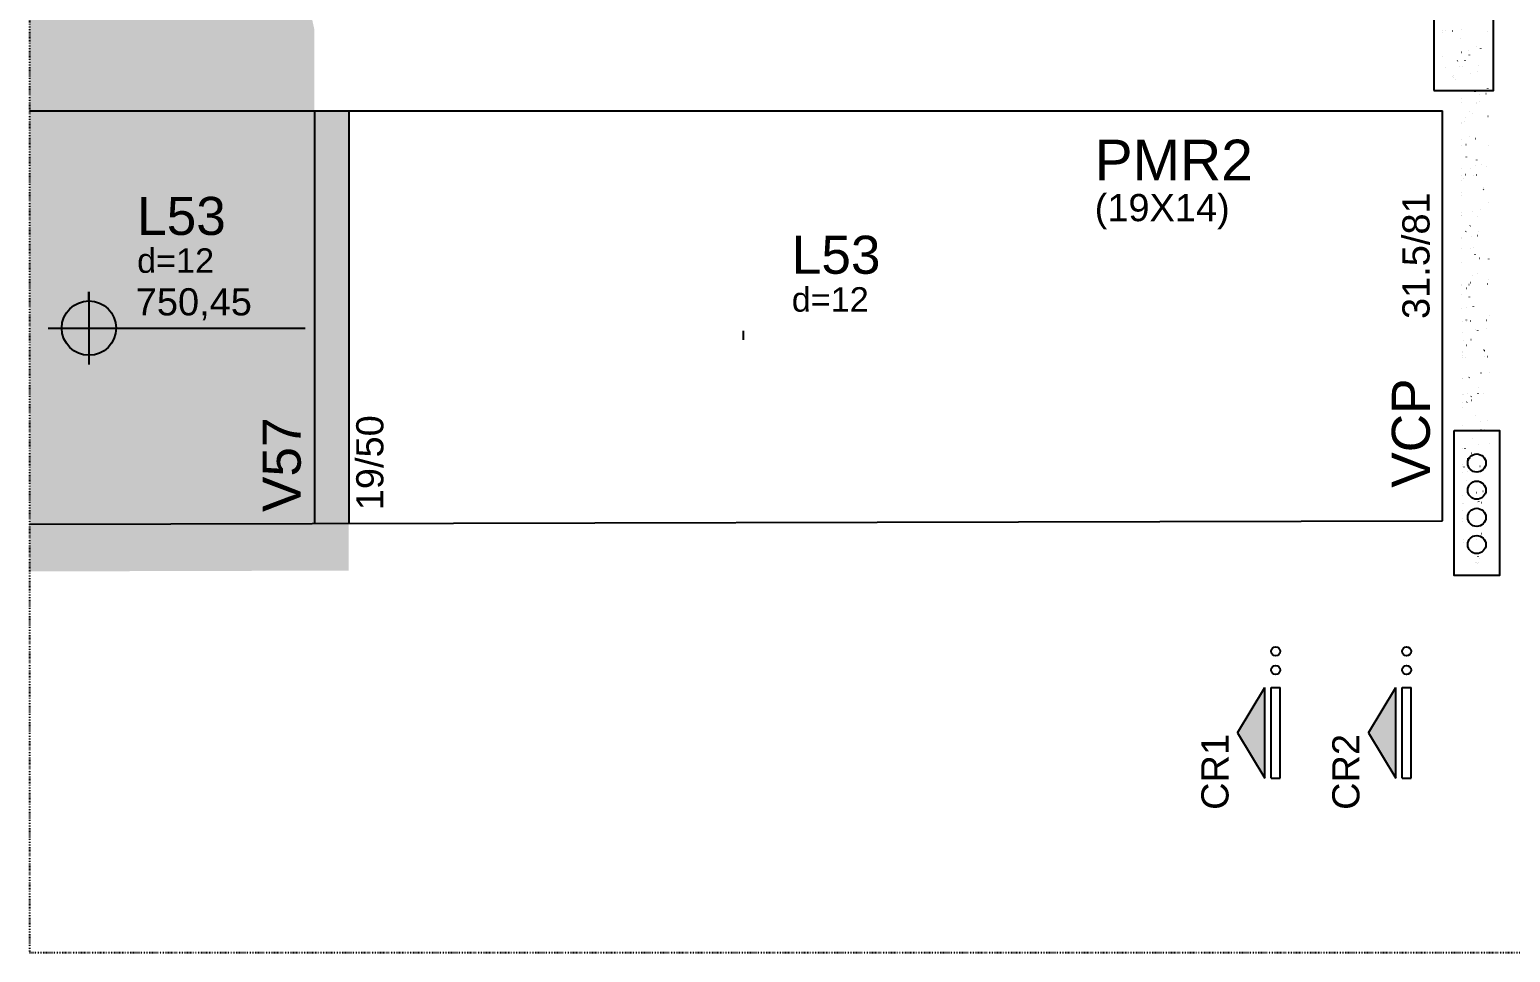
# Model space of a CAD drawing. Header units: millimetres. Extents: x 11071 to 20686, y 1651 to 7234.
# Drawn here: x 18153 to 18970, y 2132 to 2641 of the extents above; entities that cross this region are included whole.
import ezdxf

# ---------------------------------------------------------------- set-up
doc = ezdxf.new("R2010")
doc.units = ezdxf.units.MM
doc.linetypes.add('ESTILO_TQS_0003', pattern=[1.5, 0.5, -0.4, 0.1, -0.5])
for name, color, linetype in [('1', 4, 'Continuous'), ('10', 13, 'Continuous'), ('11', 22, 'Continuous'), ('12', 3, 'Continuous'), ('13', 76, 'Continuous'), ('131', 59, 'Continuous'), ('18', 9, 'Continuous'), ('19', 5, 'Continuous'), ('204', 7, 'ESTILO_TQS_0003'), ('26', 1, 'Continuous'), ('27', 10, 'Continuous'), ('3', 2, 'Continuous'), ('32', 4, 'Continuous'), ('8', 5, 'Continuous'), ('9', 3, 'Continuous')]:
    doc.layers.add(name, color=color, linetype=linetype)
doc.styles.get("Standard").update_dxf_attribs({"font": 'arial.ttf'})

# ---------------------------------------------------------------- blocks, each defined once
blk = doc.blocks.new('_H9EFD498501-003')
for p, q in [((3965.623394, 488.570754), (3965.623394, 488.570754)), ((3965.628187, 487.505211), (3965.628187, 487.505211)), ((3965.628187, 487.505211), (3965.628187, 487.505211)), ((3965.628187, 487.505211), (3965.628187, 487.505211)), ((3965.628818, 487.36508), (3965.628818, 487.36508)), ((3965.628818, 487.36508), (3965.628818, 487.36508)), ((3967.043501, 488.632758), (3967.11843, 488.636029)), ((3970.99554, 488.554854), (3971.068762, 488.571086)), ((3975.526374, 484.118885), (3975.536163, 484.193243)), ((3975.885078, 489.018789), (3975.960007, 489.022061)), ((3990.40172, 488.165017), (3990.447377, 488.224519)), ((3965.686745, 474.487364), (3965.686745, 474.487364)), ((3965.686745, 474.487364), (3965.686745, 474.487364)), ((3965.686745, 474.487364), (3965.686745, 474.487364)), ((3976.087439, 476.793143), (3976.160661, 476.809376)), ((3979.748549, 477.604791), (3979.821771, 477.621024)), ((3980.402813, 475.134188), (3980.44847, 475.19369)), ((3984.146696, 480.013311), (3984.192353, 480.072813)), ((3986.686898, 478.852086), (3986.696688, 478.926444)), ((3967.075465, 468.530019), (3967.075465, 468.530019)), ((3967.075465, 468.530019), (3967.075465, 468.530019)), ((3967.075465, 468.530019), (3967.075465, 468.530019)), ((3973.935586, 472.03565), (3973.945375, 472.110009)), ((3974.712625, 468.863464), (3974.787554, 468.866736)), ((3976.585841, 468.94525), (3976.660769, 468.948522)), ((3978.005815, 472.01036), (3978.051472, 472.069861)), ((3985.022689, 466.211164), (3985.032479, 466.285522)), ((3985.427417, 469.331282), (3985.502346, 469.334554)), ((3971.351236, 463.337944), (3971.351236, 463.337944)), ((3971.689225, 462.927524), (3971.689225, 462.927524)), ((3971.689225, 462.927524), (3971.689225, 462.927524)), ((3971.750791, 463.858654), (3971.796448, 463.918156)), ((3972.592134, 461.83112), (3972.592134, 461.83112)), ((3972.592134, 461.83112), (3972.592134, 461.83112)), ((3980.813226, 464.950267), (3980.886448, 464.9665)), ((3975.792738, 450.946694), (3975.792738, 450.946694)), ((3975.792738, 450.946694), (3975.792738, 450.946694)), ((3975.792738, 450.946694), (3975.792738, 450.946694)), ((3983.534691, 454.908692), (3983.54448, 454.983051)), ((3985.905125, 453.188556), (3985.978347, 453.204789)), ((3989.566235, 454.000204), (3989.639457, 454.016437)), ((3990.576949, 456.767691), (3990.622607, 456.827193)), ((3975.802363, 448.806908), (3975.802363, 448.806908)), ((3975.802363, 448.806908), (3975.802363, 448.806908)), ((3975.802363, 448.806908), (3975.802363, 448.806908)), ((3980.578043, 443.736863), (3980.6237, 443.796364)), ((3981.943903, 442.825458), (3981.953692, 442.899816)), ((3984.254964, 449.175957), (3984.329893, 449.179228)), ((3984.321926, 448.615986), (3984.367583, 448.675487)), ((3986.12818, 449.257743), (3986.203108, 449.261015)), ((3990.630912, 441.34568), (3990.704134, 441.361913)), ((3975.850665, 438.068978), (3975.850665, 438.068978)), ((3975.852869, 437.578897), (3975.852869, 437.578897)), ((3975.852869, 437.578897), (3975.852869, 437.578897)), ((3977.450916, 438.423745), (3977.524138, 438.439978)), ((3978.181045, 440.613034), (3978.226702, 440.672535)), ((3975.892779, 428.706721), (3975.892779, 428.706721)), ((3975.892779, 428.706721), (3975.892779, 428.706721)), ((3975.908592, 425.191263), (3975.908592, 425.191263)), ((3975.908592, 425.191263), (3975.908592, 425.191263)), ((3978.515593, 425.769221), (3978.588816, 425.785454)), ((3980.279694, 430.184536), (3980.289483, 430.258894)), ((3983.68194, 429.046804), (3983.756869, 429.050075)), ((3990.752179, 425.370366), (3990.797836, 425.429867)), ((3978.791695, 418.882064), (3978.801485, 418.956423)), ((3984.497156, 417.21866), (3984.542813, 417.278162)), ((3975.96652, 412.313547), (3975.96652, 412.313547)), ((3975.96652, 412.313547), (3975.96652, 412.313547)), ((3975.96652, 412.313547), (3975.96652, 412.313547)), ((3975.983195, 408.606534), (3975.983195, 408.606534)), ((3975.983195, 408.606534), (3975.983195, 408.606534)), ((3975.983195, 408.606534), (3975.983195, 408.606534)), ((3978.356275, 409.215708), (3978.401932, 409.27521)), ((3980.753273, 412.339537), (3980.79893, 412.399039)), ((3982.509487, 408.891478), (3982.584416, 408.89475)), ((3983.607492, 414.00751), (3983.680714, 414.023743)), ((3984.382703, 408.973265), (3984.457631, 408.976536)), ((3987.268602, 414.819158), (3987.341824, 414.835391)), ((3989.95222, 413.615266), (3989.962009, 413.689624)), ((3975.994301, 406.137524), (3975.994301, 406.137524)), ((3975.994301, 406.137524), (3975.994301, 406.137524)), ((3977.200907, 406.79883), (3977.210697, 406.873189)), ((3988.288011, 400.974344), (3988.297801, 401.048702)), ((3988.333279, 402.164634), (3988.406502, 402.180867)), ((3976.024447, 399.435831), (3976.024447, 399.435831)), ((3976.024447, 399.435831), (3976.024447, 399.435831)), ((3976.031289, 397.914698), (3976.031289, 397.914698)), ((3976.031289, 397.914698), (3976.031289, 397.914698)), ((3990.927409, 393.97304), (3990.973066, 394.032542)), ((3976.07361, 388.506347), (3976.07361, 388.506347)), ((3976.07361, 388.506347), (3976.07361, 388.506347)), ((3976.082374, 386.558116), (3976.082374, 386.558116)), ((3976.082374, 386.558116), (3976.082374, 386.558116)), ((3976.217961, 386.588175), (3976.291183, 386.604408)), ((3981.936463, 388.762325), (3982.011392, 388.765596)), ((3984.672385, 385.821335), (3984.718043, 385.880836)), ((3986.800012, 389.671872), (3986.809802, 389.74623)), ((3978.531505, 377.818383), (3978.577162, 377.877884)), ((3980.928503, 380.942211), (3980.97416, 381.001713)), ((3985.209224, 377.588638), (3985.219014, 377.662996)), ((3976.135732, 374.696151), (3976.135732, 374.696151)), ((3976.135732, 374.696151), (3976.135732, 374.696151)), ((3976.140301, 373.6804), (3976.140301, 373.6804)), ((3976.140301, 373.6804), (3976.140301, 373.6804)), ((3976.140301, 373.6804), (3976.140301, 373.6804)), ((3976.164026, 368.40616), (3976.164026, 368.40616)), ((3976.164026, 368.40616), (3976.164026, 368.40616)), ((3976.164026, 368.40616), (3976.164026, 368.40616)), ((3980.76401, 368.607), (3980.838939, 368.610271)), ((3981.309859, 374.826464), (3981.383082, 374.842697)), ((3982.637226, 368.688786), (3982.712154, 368.692058)), ((3984.970969, 375.638112), (3985.044192, 375.654345)), ((3976.198229, 360.802685), (3976.198229, 360.802685)), ((3976.198229, 360.802685), (3976.198229, 360.802685)), ((3983.545016, 364.947716), (3983.554805, 365.022074)), ((3986.035647, 362.983588), (3986.108869, 362.999821)), ((3991.102639, 362.575714), (3991.148296, 362.635216)), ((3982.057017, 353.645244), (3982.066806, 353.719603)), ((3984.847615, 354.424009), (3984.893272, 354.48351)), ((3976.254442, 348.305973), (3976.254442, 348.305973)), ((3976.254442, 348.305973), (3976.254442, 348.305973)), ((3976.256156, 347.924969), (3976.256156, 347.924969)), ((3976.256156, 347.924969), (3976.256156, 347.924969)), ((3976.256156, 347.924969), (3976.256156, 347.924969)), ((3976.277164, 343.254779), (3976.277164, 343.254779)), ((3976.277164, 343.254779), (3976.277164, 343.254779)), ((3978.706734, 346.421057), (3978.752391, 346.480559)), ((3980.190986, 348.477846), (3980.265915, 348.481118)), ((3981.103732, 349.544886), (3981.14939, 349.604387)), ((3990.30635, 348.919493), (3990.381278, 348.922764)), ((3991.127545, 351.221877), (3991.200768, 351.23811)), ((3976.314083, 335.047254), (3976.314083, 335.047254)), ((3976.314083, 335.047254), (3976.314083, 335.047254)), ((3976.314083, 335.047254), (3976.314083, 335.047254)), ((3979.012227, 335.645418), (3979.085449, 335.661651)), ((3980.466229, 341.56201), (3980.476018, 341.636369)), ((3982.673337, 336.457066), (3982.746559, 336.473299)), ((3976.344858, 328.205786), (3976.344858, 328.205786)), ((3976.344858, 328.205786), (3976.344858, 328.205786)), ((3976.344858, 328.205786), (3976.344858, 328.205786)), ((3978.80202, 328.921088), (3978.81181, 328.995447)), ((3979.018533, 328.322521), (3979.093462, 328.325793)), ((3980.891749, 328.404308), (3980.966677, 328.407579)), ((3989.733325, 328.790339), (3989.808254, 328.793611)), ((3991.277869, 331.178389), (3991.323526, 331.23789)), ((3976.37201, 322.169538), (3976.37201, 322.169538)), ((3976.37201, 322.169538), (3976.37201, 322.169538)), ((3983.738014, 323.802542), (3983.811236, 323.818775)), ((3985.022845, 323.026683), (3985.068502, 323.086185)), ((3990.065334, 324.435052), (3990.075123, 324.50941)), ((3976.418595, 311.813406), (3976.418595, 311.813406)), ((3976.418595, 311.813406), (3976.418595, 311.813406)), ((3976.422928, 310.850092), (3976.422928, 310.850092)), ((3976.422928, 310.850092), (3976.422928, 310.850092)), ((3976.422928, 310.850092), (3976.422928, 310.850092)), ((3977.314021, 317.618617), (3977.323811, 317.692975)), ((3978.881964, 315.023731), (3978.927621, 315.083233)), ((3981.278962, 318.14756), (3981.324619, 318.207062)), ((3988.474546, 312.351818), (3988.484336, 312.426176)), ((3988.829913, 312.040831), (3988.903135, 312.057064)), ((3976.429938, 309.291823), (3976.429938, 309.291823)), ((3976.429938, 309.291823), (3976.429938, 309.291823)), ((3976.429938, 309.291823), (3976.429938, 309.291823)), ((3976.435274, 308.105599), (3976.435274, 308.105599)), ((3976.435274, 308.105599), (3976.435274, 308.105599)), ((3978.445509, 308.193368), (3978.520438, 308.196639)), ((3988.560872, 308.635014), (3988.635801, 308.638286)), ((3990.434088, 308.716801), (3990.509017, 308.720072)), ((3976.487865, 296.414107), (3976.487865, 296.414107)), ((3976.487865, 296.414107), (3976.487865, 296.414107)), ((3976.487865, 296.414107), (3976.487865, 296.414107)), ((3976.714594, 296.464372), (3976.787816, 296.480605)), ((3980.375704, 297.276021), (3980.448926, 297.292253)), ((3986.810337, 299.710896), (3986.820127, 299.785254)), ((3991.453099, 299.781063), (3991.472754, 299.806679)), ((3976.525689, 288.005412), (3976.525689, 288.005412)), ((3976.525689, 288.005412), (3976.525689, 288.005412)), ((3976.525689, 288.005412), (3976.525689, 288.005412)), ((3977.273056, 288.038043), (3977.347985, 288.041314)), ((3979.146272, 288.119829), (3979.2212, 288.123101)), ((3981.454192, 286.750235), (3981.499849, 286.809736)), ((3985.198075, 291.629358), (3985.243732, 291.688859)), ((3985.322339, 288.408424), (3985.332128, 288.482783)), ((3987.987848, 288.505861), (3988.062777, 288.509132)), ((3976.545792, 283.536392), (3976.545792, 283.536392)), ((3976.545792, 283.536392), (3976.545792, 283.536392)), ((3976.560026, 280.372034), (3976.560026, 280.372034)), ((3976.560026, 280.372034), (3976.560026, 280.372034)), ((3979.057194, 283.626406), (3979.102851, 283.685907)), ((3981.440382, 284.621496), (3981.513604, 284.637729)), ((3976.60372, 270.658676), (3976.60372, 270.658676)), ((3976.60372, 270.658676), (3976.60372, 270.658676)), ((3976.60372, 270.658676), (3976.60372, 270.658676)), ((3983.731551, 276.32519), (3983.74134, 276.399549)), ((3986.53228, 272.859785), (3986.605502, 272.876018)), ((3990.19339, 273.671434), (3990.266612, 273.687667)), ((3976.616105, 267.905225), (3976.616105, 267.905225)), ((3976.616105, 267.905225), (3976.616105, 267.905225)), ((3976.700032, 267.908889), (3976.774961, 267.912161)), ((3982.067342, 263.684268), (3982.077131, 263.758627)), ((3986.815395, 268.350536), (3986.890324, 268.353807)), ((3988.688611, 268.432322), (3988.763539, 268.435593)), ((3976.661647, 257.780961), (3976.661647, 257.780961)), ((3978.078072, 258.094975), (3978.151294, 258.111208)), ((3981.629422, 255.352909), (3981.675079, 255.41241)), ((3985.373305, 260.232032), (3985.418962, 260.291533)), ((3991.258068, 261.016909), (3991.33129, 261.033142)), ((3976.701458, 248.930661), (3976.701458, 248.930661)), ((3976.701458, 248.930661), (3976.701458, 248.930661)), ((3976.706521, 247.805038), (3976.706521, 247.805038)), ((3977.400795, 247.835351), (3977.475723, 247.838622)), ((3979.142749, 245.44045), (3979.215971, 245.456683)), ((3979.232424, 252.22908), (3979.278081, 252.288582)), ((3980.579343, 252.381797), (3980.589132, 252.456155)), ((3986.242371, 248.221382), (3986.3173, 248.224654)), ((3976.719574, 244.903245), (3976.719574, 244.903245)), ((3976.719574, 244.903245), (3976.719574, 244.903245)), ((3978.988555, 240.298563), (3978.998345, 240.372921)), ((3976.777501, 232.02553), (3976.777501, 232.02553)), ((3976.777501, 232.02553), (3976.777501, 232.02553)), ((3976.777501, 232.02553), (3976.777501, 232.02553)), ((3984.234648, 233.678739), (3984.30787, 233.694972)), ((3985.548535, 228.834706), (3985.594192, 228.894208)), ((3987.895758, 234.490388), (3987.96898, 234.506621)), ((3990.075659, 234.474076), (3990.085448, 234.548434)), ((3976.796937, 227.704851), (3976.796937, 227.704851)), ((3976.796937, 227.704851), (3976.796937, 227.704851)), ((3976.796937, 227.704851), (3976.796937, 227.704851)), ((3976.814567, 223.785485), (3976.814567, 223.785485)), ((3977.324346, 227.657641), (3977.334136, 227.731999)), ((3979.407654, 220.831755), (3979.453311, 220.891256)), ((3981.804652, 223.955583), (3981.850309, 224.015085)), ((3985.069918, 228.066057), (3985.144847, 228.069329)), ((3986.943134, 228.147843), (3987.018062, 228.151115)), ((3988.58766, 223.171604), (3988.59745, 223.245963)), ((3988.960435, 221.835863), (3989.033657, 221.852096)), ((3976.835429, 219.147814), (3976.835429, 219.147814)), ((3976.835429, 219.147814), (3976.835429, 219.147814)), ((3976.842889, 217.489288), (3976.842889, 217.489288)), ((3976.842889, 217.489288), (3976.842889, 217.489288)), ((3976.887353, 207.604664), (3976.887353, 207.604664)), ((3976.887353, 207.604664), (3976.887353, 207.604664)), ((3976.893356, 206.270099), (3976.918339, 206.275637)), ((3976.893356, 206.270099), (3976.893356, 206.270099)), ((3976.893356, 206.270099), (3976.893356, 206.270099)), ((3984.496894, 207.936904), (3984.571823, 207.940175)), ((3986.996872, 211.08837), (3987.006662, 211.162729)), ((3985.332663, 198.447448), (3985.342453, 198.521807)), ((3985.723764, 197.437381), (3985.769422, 197.496882)), ((3983.941774, 195.115045), (3983.941774, 195.115045)), ((3984.08411, 194.973693), (3984.08411, 194.973693)), ((3984.783849, 194.27879), (3984.783849, 194.27879)), ((3985.598125, 195.309342), (3985.671347, 195.325575)), ((3990.989294, 188.116233), (3990.989294, 188.116233)), ((3990.989294, 188.116233), (3990.989294, 188.116233))]:
    blk.add_line(p, q)

msp = doc.modelspace()

# ---------------------------------------------------------------- linework, layer by layer
for p, q in [((18185.83, 2491.53), (18185.83, 2496.53)), ((18185.83, 2496.53), (18185.83, 2456.53)), ((18163.33, 2476.53), (18305.24, 2476.53)), ((18547.11, 2470.09), (18547.11, 2475.09)), ((18819.7, 2253.16), (18834.7, 2278.16)), ((18834.7, 2228.16), (18834.7, 2278.16)), ((18838.2, 2228.16), (18838.2, 2278.16)), ((18838.2, 2278.16), (18843.2, 2278.16)), ((18843.2, 2228.16), (18843.2, 2278.16)), ((18891.95, 2253.16), (18906.95, 2278.16)), ((18906.95, 2228.16), (18906.95, 2278.16)), ((18910.45, 2228.16), (18910.45, 2278.16)), ((18910.45, 2278.16), (18915.45, 2278.16)), ((18915.45, 2228.16), (18915.45, 2278.16)), ((18819.7, 2253.16), (18834.7, 2228.16)), ((18891.95, 2253.16), (18906.95, 2228.16)), ((18838.2, 2228.16), (18843.2, 2228.16)), ((18910.45, 2228.16), (18915.45, 2228.16))]:
    msp.add_line(p, q)
for centre, radius in [((18185.83, 2476.53), 15), ((18840.7, 2298.16), 2.5), ((18912.95, 2298.16), 2.5), ((18840.7, 2287.85), 2.5), ((18912.95, 2287.85), 2.5)]:
    msp.add_circle(centre, radius)
at = {"layer": '1'}
for p, q in [((18153.1, 2596.46), (18319.72, 2596.46)), ((18310.22, 2596.46), (18310.22, 2368.64)), ((18329.22, 2596.46), (18329.22, 2368.69)), ((18932.71, 2370.09), (18932.71, 2596.46)), ((18153.1, 2368.26), (18932.71, 2370.09))]:
    msp.add_line(p, q, dxfattribs=at)
msp.add_lwpolyline([(18319.72, 2596.46), (18932.71, 2596.46)], dxfattribs=at)
at = {"layer": '131'}
for points in [[(18310.22, 2342.68), (18198.22, 3147.09), (18153.1, 3147.09)], [(18310.22, 2342.68), (18153.1, 3147.09), (18153.1, 2626.09)], [(18153.1, 3147.09), (18153.1, 3147.09), (18153.1, 2626.09)], [(18310.22, 2342.68), (18310.22, 2641.46), (18198.22, 3147.09)], [(18310.22, 2342.68), (18153.1, 2626.09), (18153.1, 2626.09)], [(18310.22, 2342.68), (18153.1, 2626.09), (18153.1, 2342.25)], [(18310.22, 2596.46), (18329.22, 2596.46), (18329.22, 2342.68)], [(18310.22, 2596.46), (18329.22, 2342.68), (18310.22, 2342.68)], [(18310.22, 2596.46), (18310.22, 2342.68), (18310.22, 2596.46)]]:
    msp.add_solid(points, dxfattribs=at)
at = {"layer": '18'}
for centre in [(18951.72, 2402.09), (18951.72, 2387.09), (18951.72, 2372.09), (18951.72, 2357.09)]:
    msp.add_circle(centre, 5, dxfattribs=at)
at = {"layer": '204'}
msp.add_lwpolyline([(18153.1, 2132), (20685.69, 2132), (20685.69, 4873.54), (18153.1, 4873.54), (18153.1, 2132)], dxfattribs=at)
at = {"layer": '27'}
for points in [[(18185.83, 2476.53), (18172.98, 2484.26), (18172.4, 2483.21)], [(18185.83, 2476.53), (18173.62, 2485.24), (18172.98, 2484.26)], [(18185.83, 2476.53), (18174.81, 2486.7), (18173.62, 2485.24)], [(18185.83, 2476.53), (18175.63, 2487.52), (18174.81, 2486.7)], [(18185.83, 2476.53), (18176.19, 2488.02), (18175.63, 2487.52)], [(18185.83, 2476.53), (18176.88, 2488.56), (18176.19, 2488.02)], [(18185.83, 2476.53), (18177.47, 2488.98), (18176.88, 2488.56)], [(18185.83, 2476.53), (18178.24, 2489.47), (18177.47, 2488.98)], [(18185.83, 2476.53), (18178.92, 2489.84), (18178.24, 2489.47)], [(18185.83, 2476.53), (18179.82, 2490.27), (18178.92, 2489.84)], [(18185.83, 2476.53), (18180.32, 2490.48), (18179.82, 2490.27)], [(18185.83, 2476.53), (18181.41, 2490.86), (18180.32, 2490.48)], [(18185.83, 2476.53), (18182.79, 2491.21), (18181.41, 2490.86)], [(18185.83, 2476.53), (18183.97, 2491.41), (18182.79, 2491.21)], [(18185.83, 2476.53), (18185.83, 2491.53), (18183.97, 2491.41)], [(18185.83, 2476.53), (18170.86, 2477.46), (18170.83, 2476.53)], [(18185.83, 2476.53), (18170.83, 2476.53), (18185.83, 2476.53)], [(18185.83, 2476.53), (18170.87, 2477.55), (18170.86, 2477.46)], [(18185.83, 2476.53), (18171, 2478.76), (18170.87, 2477.55)], [(18185.83, 2476.53), (18171.13, 2479.5), (18171, 2478.76)], [(18185.83, 2476.53), (18171.35, 2480.44), (18171.13, 2479.5)], [(18185.83, 2476.53), (18171.79, 2481.8), (18171.35, 2480.44)], [(18185.83, 2476.53), (18172.4, 2483.21), (18171.79, 2481.8)], [(18185.83, 2476.53), (18200.83, 2476.53), (18200.72, 2474.67)], [(18185.83, 2476.53), (18200.72, 2474.67), (18200.52, 2473.48)], [(18185.83, 2476.53), (18200.52, 2473.48), (18200.17, 2472.11)], [(18185.83, 2476.53), (18200.17, 2472.11), (18199.78, 2471.01)], [(18185.83, 2476.53), (18199.78, 2471.01), (18199.57, 2470.52)], [(18185.83, 2476.53), (18199.57, 2470.52), (18199.15, 2469.62)], [(18185.83, 2476.53), (18199.15, 2469.62), (18198.77, 2468.94)], [(18185.83, 2476.53), (18198.77, 2468.94), (18198.28, 2468.16)], [(18185.83, 2476.53), (18198.28, 2468.16), (18197.86, 2467.57)], [(18185.83, 2476.53), (18197.86, 2467.57), (18197.33, 2466.89)], [(18185.83, 2476.53), (18197.33, 2466.89), (18196.83, 2466.33)], [(18185.83, 2476.53), (18196.83, 2466.33), (18196.01, 2465.51)], [(18185.83, 2476.53), (18196.01, 2465.51), (18194.54, 2464.31)], [(18185.83, 2476.53), (18194.54, 2464.31), (18193.56, 2463.67)], [(18185.83, 2476.53), (18193.56, 2463.67), (18192.52, 2463.1)], [(18185.83, 2476.53), (18192.52, 2463.1), (18191.11, 2462.48)], [(18185.83, 2476.53), (18191.11, 2462.48), (18189.75, 2462.05)], [(18185.83, 2476.53), (18189.75, 2462.05), (18188.8, 2461.82)], [(18185.83, 2476.53), (18188.8, 2461.82), (18188.07, 2461.69)], [(18185.83, 2476.53), (18188.07, 2461.69), (18186.86, 2461.56)], [(18185.83, 2476.53), (18186.86, 2461.56), (18186.77, 2461.56)], [(18185.83, 2476.53), (18186.77, 2461.56), (18185.83, 2461.53)], [(18185.83, 2476.53), (18185.83, 2461.53), (18185.83, 2476.53)], [(18834.7, 2228.16), (18834.7, 2278.16), (18819.7, 2253.16)], [(18906.95, 2228.16), (18906.95, 2278.16), (18891.95, 2253.16)], [(18834.7, 2228.16), (18819.7, 2253.16), (18834.7, 2228.16)], [(18906.95, 2228.16), (18891.95, 2253.16), (18906.95, 2228.16)]]:
    msp.add_solid(points, dxfattribs=at)
at = {"layer": '3'}
msp.add_lwpolyline([(18939.22, 2420.09), (18964.22, 2420.09), (18964.22, 2340.09), (18939.22, 2340.09), (18939.22, 2420.09)], dxfattribs=at)
at = {"layer": '32'}
msp.add_lwpolyline([(18928.01, 2607.59), (18961.01, 2607.59), (18961.01, 2847.59), (18928.01, 2847.59), (18928.01, 2607.59)], dxfattribs=at)

# ---------------------------------------------------------------- block references
at = {"layer": '19'}
msp.add_blockref('_H9EFD498501-003', (14967.22, 2152.09), dxfattribs=at)
msp.add_blockref('_H9EFD498501-003', (14967.22, 2152.09), dxfattribs=at)

# ---------------------------------------------------------------- texts
at = {"layer": '10'}
for p in [(18212.43, 2527.96), (18573.7, 2506.53)]:
    msp.add_text('L53', height=21, dxfattribs=at).set_placement(p)
at = {"layer": '11'}
for s, p in [('31.5/81', (18925.64, 2481.58)), ('19/50', (18348.32, 2376.02))]:
    msp.add_text(s, height=15, rotation=90, dxfattribs=at).set_placement(p)
at = {"layer": '12'}
msp.add_text('(19X14)', height=15, dxfattribs=at).set_placement((18740.84, 2535.55))
at = {"layer": '13'}
for p in [(18212.43, 2507.06), (18573.7, 2485.63)]:
    msp.add_text('d=12', height=13.5, dxfattribs=at).set_placement(p)
at = {"layer": '26'}
msp.add_text('750,45', height=15, dxfattribs=at).set_placement((18211.67, 2483.56))
at = {"layer": '8'}
for s, height, p in [('VCP', 21, (18925.81, 2388.46)), ('V57', 21, (18302.71, 2375.04)), ('CR1', 15, (18814.71, 2210.65)), ('CR2', 15, (18886.95, 2210.65))]:
    msp.add_text(s, height=height, rotation=90, dxfattribs=at).set_placement(p)
at = {"layer": '9'}
msp.add_text('PMR2', height=22.5, dxfattribs=at).set_placement((18740.84, 2558.05))

doc.saveas('drawing.dxf')
